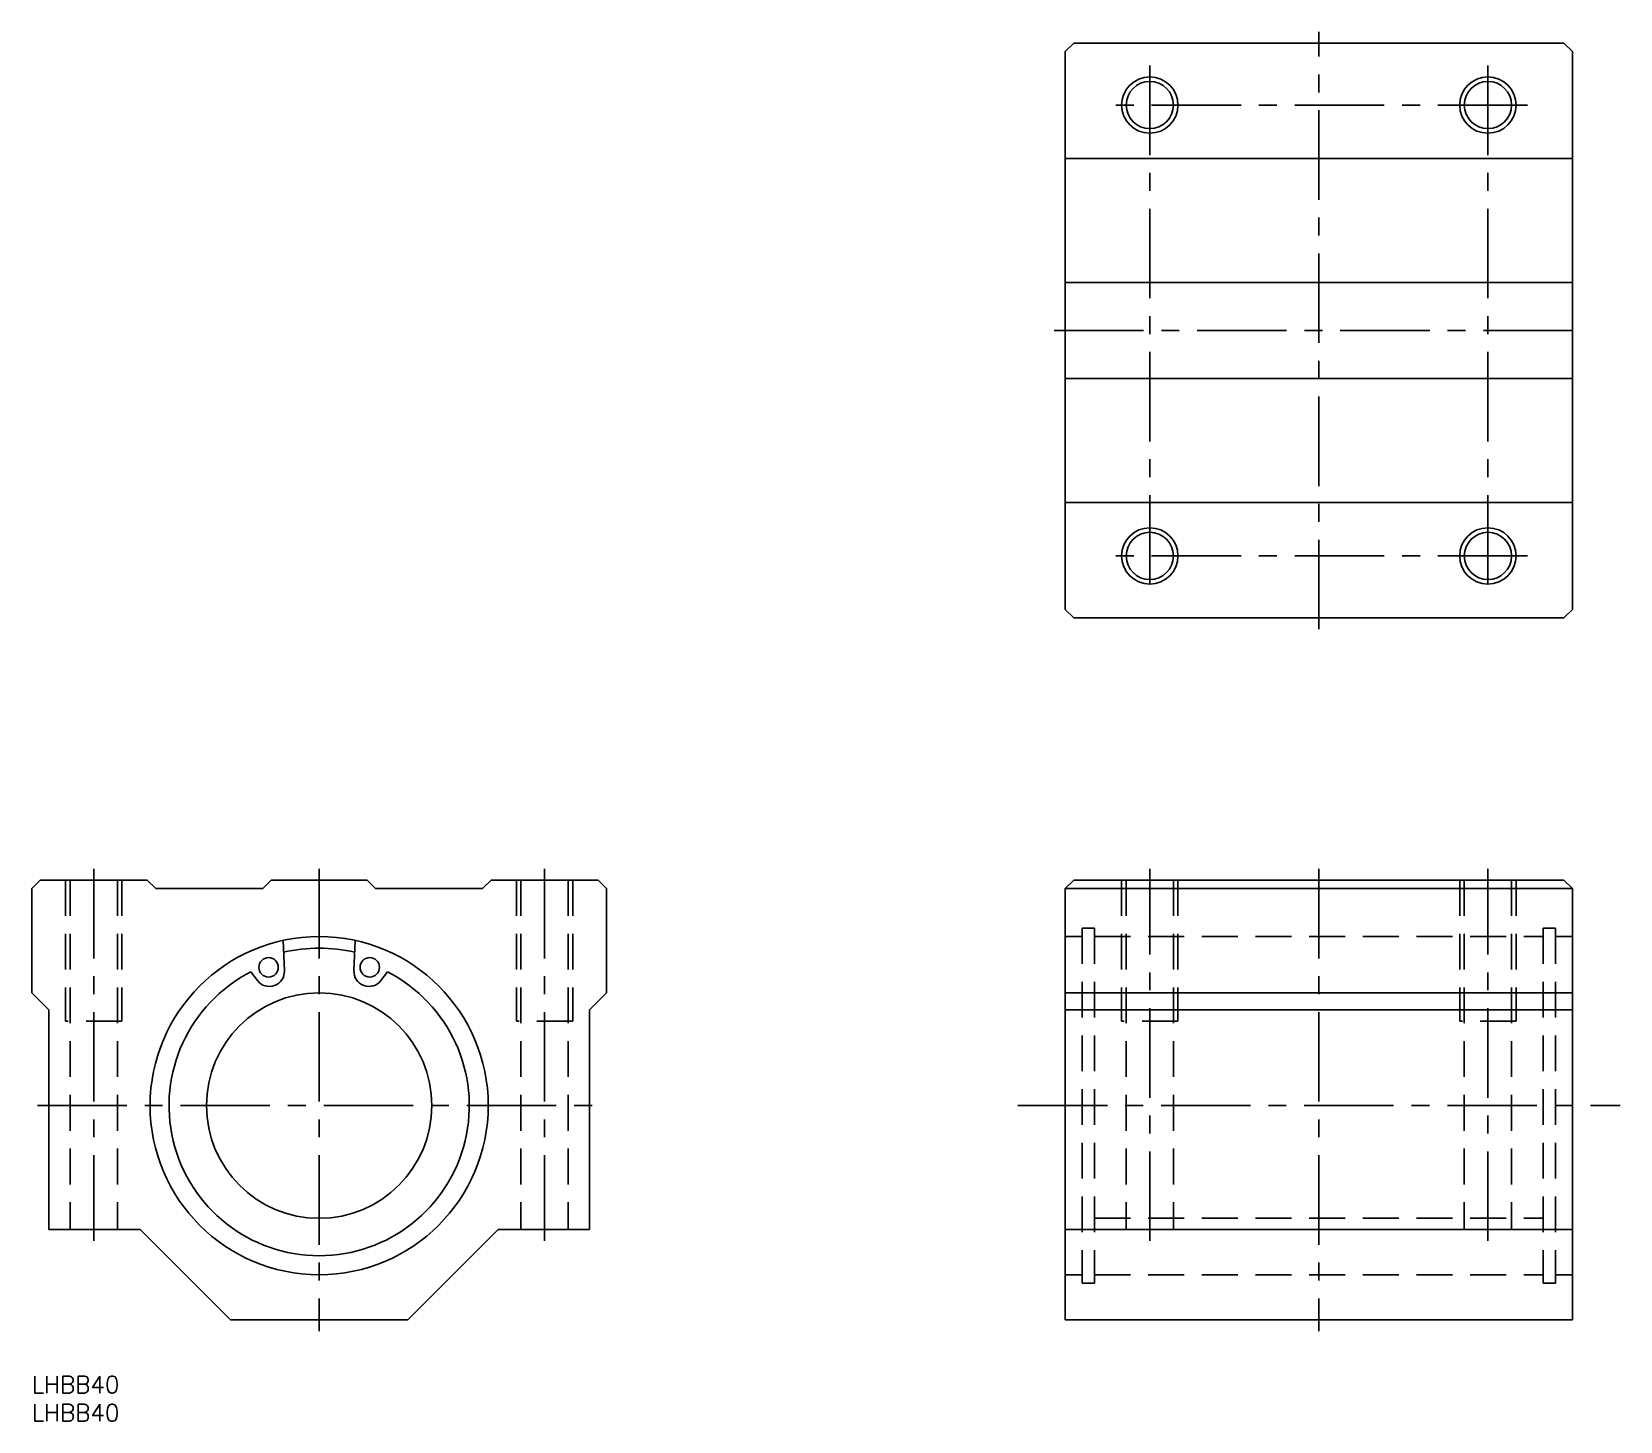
# Model space of a CAD drawing. Extents: x 0 to 282, y -8 to 239.
import ezdxf

# ---------------------------------------------------------------- set-up
doc = ezdxf.new("R2010")
doc.units = 0
doc.header["$LTSCALE"] = 0.5
doc.linetypes.add('CENTER', pattern=[50.8, 31.75, -6.35, 6.35, -6.35])
doc.linetypes.add('DASHED', pattern=[19.05, 12.7, -6.35])
for name, color, linetype in [('MSM_CENTER', 1, 'CENTER'), ('MSM_CONTINUOUS', 7, 'CONTINUOUS'), ('MSM_DASHED', 4, 'DASHED'), ('MSM_NARROW', 5, 'CONTINUOUS'), ('MSM_PART_NUMBER', 7, 'CONTINUOUS')]:
    doc.layers.add(name, color=color, linetype=linetype)
doc.styles.get("Standard").update_dxf_attribs({"font": 'txt.shx', "height": 3, "bigfont": 'bigfont.shx'})

# ---------------------------------------------------------------- blocks, each defined once
blk = doc.blocks.new('*U3')
at = {"layer": 'MSM_PART_NUMBER'}
blk.add_text('LHBB40', height=3, dxfattribs=at).set_placement((0, -3))
blk = doc.blocks.new('*U4')
at = {"layer": 'MSM_PART_NUMBER'}
blk.add_text('LHBB40', height=3, dxfattribs=at).set_placement((0, -8))

msp = doc.modelspace()

# ---------------------------------------------------------------- linework, layer by layer
at = {"layer": 'MSM_CENTER'}
for p, q in [((228.4, 132.52), (228.4, 238.52)), ((198.4, 232.52), (198.4, 138.52)), ((258.4, 232.52), (258.4, 138.52)), ((265.4, 225.52), (191.4, 225.52)), ((181.4, 185.52), (275.4, 185.52)), ((265.4, 145.52), (191.4, 145.52)), ((11, 90), (11, 24)), ((51, 90), (51, 8)), ((91, 90), (91, 24)), ((198.4, 24), (198.4, 90)), ((228.4, 90), (228.4, 8)), ((258.4, 24), (258.4, 90)), ((1, 48), (101, 48)), ((175, 48), (281.88, 48))]:
    msp.add_line(p, q, dxfattribs=at)
at = {"layer": 'MSM_CONTINUOUS'}
for p, q in [((184.9, 236.52), (183.4, 235.02)), ((183.4, 136.02), (183.4, 235.02)), ((184.9, 236.52), (271.9, 236.52)), ((271.9, 236.52), (273.4, 235.02)), ((273.4, 136.02), (273.4, 235.02)), ((183.4, 216.02), (273.4, 216.02)), ((183.4, 194.02), (273.4, 194.02)), ((183.4, 177.02), (273.4, 177.02)), ((183.4, 155.02), (273.4, 155.02)), ((183.4, 136.02), (184.9, 134.52)), ((271.9, 134.52), (273.4, 136.02)), ((184.9, 134.52), (271.9, 134.52)), ((0, 86.5), (1.5, 88)), ((20.5, 88), (1.5, 88)), ((20.5, 88), (22, 86.5)), ((41, 86.5), (42.5, 88)), ((59.5, 88), (42.5, 88)), ((59.5, 88), (61, 86.5)), ((80, 86.5), (81.5, 88)), ((100.5, 88), (81.5, 88)), ((100.5, 88), (102, 86.5)), ((184.9, 88), (183.4, 86.5)), ((271.9, 88), (184.9, 88)), ((271.9, 88), (273.4, 86.5)), ((0, 86.5), (0, 68)), ((22, 86.5), (41, 86.5)), ((61, 86.5), (80, 86.5)), ((102, 86.5), (102, 68)), ((183.4, 86.5), (183.4, 10)), ((183.4, 86.5), (273.4, 86.5)), ((273.4, 86.5), (273.4, 10)), ((44.82, 71.93), (44.59, 77.31)), ((57.18, 71.93), (57.41, 77.31)), ((40.04, 70.19), (38.87, 71.72)), ((61.96, 70.19), (63.13, 71.72)), ((0, 68), (3, 65)), ((99, 65), (102, 68)), ((183.4, 68), (273.4, 68)), ((3, 65), (3, 26)), ((99, 65), (99, 26)), ((183.4, 65), (273.4, 65)), ((19.25, 26), (3, 26)), ((35.25, 10), (19.25, 26)), ((66.75, 10), (82.75, 26)), ((82.75, 26), (99, 26)), ((183.4, 26), (273.4, 26)), ((66.75, 10), (35.25, 10)), ((273.4, 10), (183.4, 10))]:
    msp.add_line(p, q, dxfattribs=at)
for centre, radius in [((198.4, 225.52), 4.19), ((258.4, 225.52), 4.19), ((198.4, 145.52), 4.19), ((258.4, 145.52), 4.19), ((51, 48), 30), ((42.02, 72.53), 1.73), ((59.98, 72.53), 1.73), ((51, 48), 20)]:
    msp.add_circle(centre, radius, dxfattribs=at)
for centre, radius, start, end in [((51, 48), 27.93, 76.9236, 103.0764), ((51, 48), 26.64, 117.0908, 62.9092), ((42.16, 71.81), 2.67, 217.5057, 2.4933), ((59.84, 71.81), 2.67, 177.5067, 322.4943)]:
    msp.add_arc(centre, radius, start, end, dxfattribs=at)
at = {"layer": 'MSM_DASHED'}
for p, q in [((6, 88), (6, 63)), ((6.81, 88), (6.81, 26)), ((15.19, 88), (15.19, 26)), ((16, 88), (16, 63)), ((86, 88), (86, 63)), ((86.81, 88), (86.81, 26)), ((95.19, 88), (95.19, 26)), ((96, 88), (96, 63)), ((193.4, 88), (193.4, 63)), ((194.21, 88), (194.21, 26)), ((202.59, 88), (202.59, 26)), ((203.4, 88), (203.4, 63)), ((253.4, 88), (253.4, 63)), ((254.21, 88), (254.21, 26)), ((262.59, 88), (262.59, 26)), ((263.4, 88), (263.4, 63)), ((186.4, 79.5), (186.4, 16.5)), ((186.4, 79.5), (188.6, 79.5)), ((188.6, 79.5), (188.6, 16.5)), ((268.2, 79.5), (268.2, 16.5)), ((268.2, 79.5), (270.4, 79.5)), ((270.4, 79.5), (270.4, 16.5)), ((183.4, 78), (186.4, 78)), ((188.6, 78), (268.2, 78)), ((270.4, 78), (273.4, 78)), ((16, 63), (6, 63)), ((96, 63), (86, 63)), ((203.4, 63), (193.4, 63)), ((263.4, 63), (253.4, 63)), ((188.6, 28), (268.2, 28)), ((183.4, 18), (186.4, 18)), ((188.6, 18), (268.2, 18)), ((270.4, 18), (273.4, 18)), ((186.4, 16.5), (188.6, 16.5)), ((268.2, 16.5), (270.4, 16.5))]:
    msp.add_line(p, q, dxfattribs=at)
at = {"layer": 'MSM_NARROW'}
for centre in [(198.4, 225.52), (258.4, 225.52), (198.4, 145.52), (258.4, 145.52)]:
    msp.add_circle(centre, 5, dxfattribs=at)

# ---------------------------------------------------------------- block references
at = {"layer": 'MSM_CONTINUOUS'}
for name in ['*U3', '*U4']:
    msp.add_blockref(name, (0, 0), dxfattribs=at)

doc.saveas('drawing.dxf')
